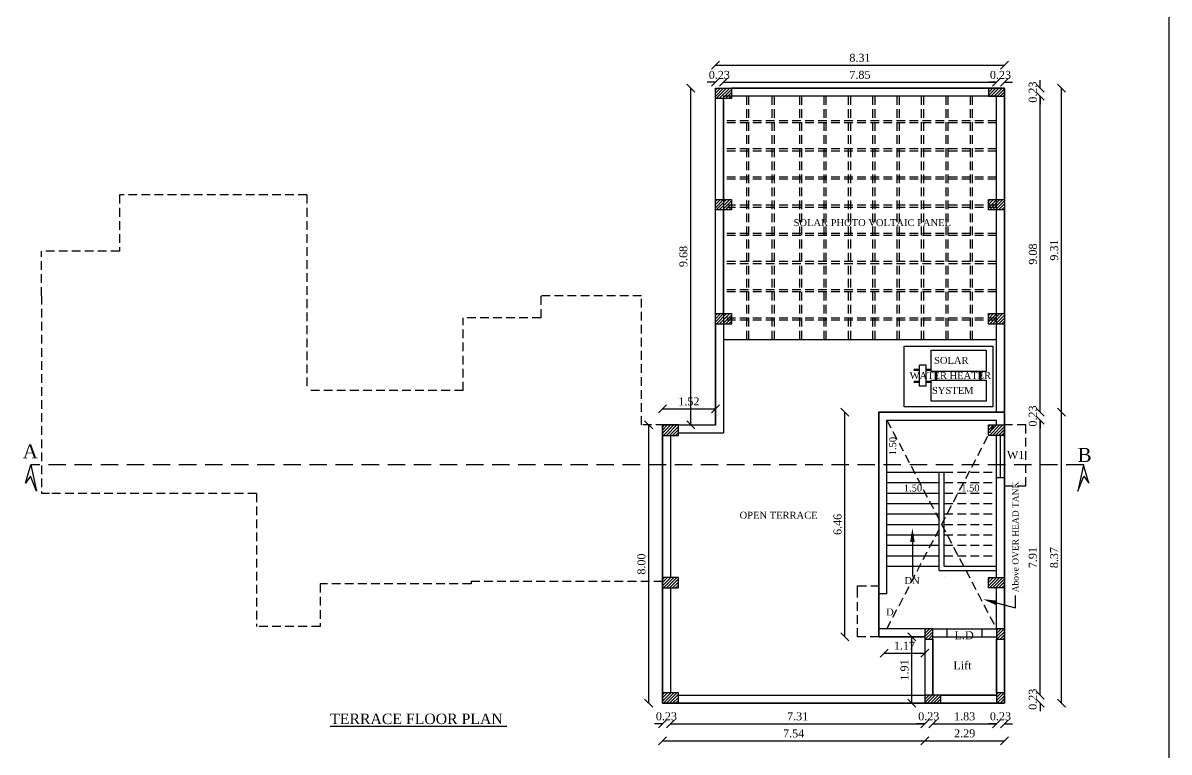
# Model space of a CAD drawing. Header units: metres. Extents: x 2 to 142, y 1 to 82.
# Drawn here: x 109.31 to 142.25, y 24.03 to 44.99 of the extents above; entities that cross this region are included whole.
import ezdxf
from ezdxf import colors
from ezdxf.entities.mleader import LeaderData, LeaderLine
from ezdxf.math import Vec2, Vec3

# ---------------------------------------------------------------- set-up
doc = ezdxf.new("R2010")
doc.units = ezdxf.units.M
doc.header["$MEASUREMENT"] = 0
for name, pattern in [('ACAD_ISO02W100', [15, 12, -3]), ('Dashed (½x)', [0.375, 0.25, -0.125]), ('DASHED2', [0.375, 0.25, -0.125]), ('HIDDEN', [0.375, 0.25, -0.125]), ('HIDDENX2', [0.75, 0.5, -0.25])]:
    doc.linetypes.add(name, pattern=pattern)
for name, color, linetype, lineweight in [('BLK_1_FLR_2_LIFT_1', 30, 'Continuous', 30), ('BLK_1_FLR_3_ROOF_AREA', 54, 'Continuous', 30), ('BLK_1_STAIR_HEADROOM', 1, 'Continuous', 30), ('SOLAR_PANEL', 3, 'Continuous', 30), ('SOLAR_WATER_HEATER', 1, 'Continuous', 30)]:
    doc.layers.add(name, color=color, linetype=linetype, lineweight=lineweight)
doc.styles.get("Standard").update_dxf_attribs({"font": 'BOOKOS.TTF'})
doc.dimstyles.new('PLAN', dxfattribs={"dimtxt": 0.2, "dimasz": 0.08, "dimexe": 0.01, "dimexo": 0.2, "dimgap": 0.04, "dimtad": 1, "dimzin": 1, "dimdsep": 46, "dimtxsty": 'Standard', "dimcen": 2.5, "dimse1": 1, "dimse2": 1, "dimsd1": 1, "dimsd2": 1, "dimclrd": 256, "dimclrt": 256, "dimadec": 0, "dimazin": 0, "dimtfac": 1, "dimtix": 1, "dimtmove": 0, "dimatfit": 3, "dimfxl": 0, "dimlwd": 13, "dimarcsym": 0})
doc.dimstyles.get("Standard").update_dxf_attribs({"dimtxt": 0.23, "dimasz": 0.23, "dimexe": 0.18, "dimexo": 0.0625, "dimgap": 0.09, "dimtad": 1, "dimzin": 0, "dimdsep": 46, "dimtxsty": 'Standard', "dimblk": 'OBLIQUE', "dimcen": 0.09, "dimse1": 1, "dimse2": 1, "dimclrd": 256, "dimclre": 256, "dimclrt": 256, "dimadec": 0, "dimazin": 0, "dimtfac": 1, "dimtix": 1, "dimtofl": 0, "dimtmove": 0, "dimatfit": 3, "dimfxl": 0, "dimtolj": 1, "dimtzin": 0, "dimarcsym": 0})
pattern_1 = [(45, (-16800.35224, 1394.248717), (-0.04419417382, 0.04419417382), [])]
pattern_2 = [(45, (-16800.35224, 1398.633717), (-0.04419417382, 0.04419417382), [])]

# ---------------------------------------------------------------- blocks, each defined once
blk = doc.blocks.new('_Oblique')
at = {"color": 0, "linetype": 'ByBlock', "lineweight": -2}
blk.add_line((-0.5, -0.5), (0.5, 0.5), dxfattribs=at)
blk = doc.blocks.new('*D116')
at = {"lineweight": -2}
blk.add_line((127.686, 33.898), (129.206, 33.898), dxfattribs=at)
at = {"layer": 'Defpoints', "color": 0}
for p in [(129.206, 33.898), (127.686, 33.438), (129.206, 33.438)]:
    blk.add_point(p, dxfattribs=at)
at = {"lineweight": -2, "xscale": 0.23, "yscale": 0.23, "zscale": 0.23, "rotation": 180}
blk.add_blockref('_Oblique', (127.686, 33.898), dxfattribs=at)
at = {"lineweight": -2, "xscale": 0.23, "yscale": 0.23, "zscale": 0.23}
blk.add_blockref('_Oblique', (129.206, 33.898), dxfattribs=at)
at = {"insert": (128.446, 34.111), "char_height": 0.23, "attachment_point": 5}
blk.add_mtext('\\A1;1.52', dxfattribs=at)
blk = doc.blocks.new('*D117')
at = {"lineweight": -2}
for p, q in [((127.686, 24.85), (127.456, 24.85)), ((127.916, 24.85), (128.146, 24.85))]:
    blk.add_line(p, q, dxfattribs=at)
at = {"layer": 'Defpoints', "color": 0}
for p in [(127.686, 25.738), (127.916, 25.738), (127.916, 24.85)]:
    blk.add_point(p, dxfattribs=at)
at = {"lineweight": -2, "xscale": 0.23, "yscale": 0.23, "zscale": 0.23}
blk.add_blockref('_Oblique', (127.686, 24.85), dxfattribs=at)
at = {"lineweight": -2, "xscale": 0.23, "yscale": 0.23, "zscale": 0.23, "rotation": 180}
blk.add_blockref('_Oblique', (127.916, 24.85), dxfattribs=at)
at = {"insert": (127.801, 25.061), "char_height": 0.23, "attachment_point": 5}
blk.add_mtext('\\A1;0.23', dxfattribs=at)
blk = doc.blocks.new('*D118')
at = {"lineweight": -2}
blk.add_line((127.916, 24.85), (135.226, 24.85), dxfattribs=at)
at = {"layer": 'Defpoints', "color": 0}
for p in [(127.916, 25.738), (135.226, 25.668), (135.226, 24.85)]:
    blk.add_point(p, dxfattribs=at)
at = {"lineweight": -2, "xscale": 0.23, "yscale": 0.23, "zscale": 0.23, "rotation": 180}
blk.add_blockref('_Oblique', (127.916, 24.85), dxfattribs=at)
at = {"lineweight": -2, "xscale": 0.23, "yscale": 0.23, "zscale": 0.23}
blk.add_blockref('_Oblique', (135.226, 24.85), dxfattribs=at)
at = {"insert": (131.571, 25.061), "char_height": 0.23, "attachment_point": 5}
blk.add_mtext('\\A1;7.31', dxfattribs=at)
blk = doc.blocks.new('*D119')
at = {"lineweight": -2}
for p, q in [((135.226, 24.85), (134.996, 24.85)), ((135.456, 24.85), (135.686, 24.85))]:
    blk.add_line(p, q, dxfattribs=at)
at = {"layer": 'Defpoints', "color": 0}
for p in [(135.226, 25.668), (135.456, 25.668), (135.456, 24.85)]:
    blk.add_point(p, dxfattribs=at)
at = {"lineweight": -2, "xscale": 0.23, "yscale": 0.23, "zscale": 0.23}
blk.add_blockref('_Oblique', (135.226, 24.85), dxfattribs=at)
at = {"lineweight": -2, "xscale": 0.23, "yscale": 0.23, "zscale": 0.23, "rotation": 180}
blk.add_blockref('_Oblique', (135.456, 24.85), dxfattribs=at)
at = {"insert": (135.341, 25.061), "char_height": 0.23, "attachment_point": 5}
blk.add_mtext('\\A1;0.23', dxfattribs=at)
blk = doc.blocks.new('*D120')
at = {"lineweight": -2}
blk.add_line((135.456, 24.85), (137.286, 24.85), dxfattribs=at)
at = {"layer": 'Defpoints', "color": 0}
for p in [(137.286, 25.738), (135.456, 25.668), (137.286, 24.85)]:
    blk.add_point(p, dxfattribs=at)
at = {"lineweight": -2, "xscale": 0.23, "yscale": 0.23, "zscale": 0.23, "rotation": 180}
blk.add_blockref('_Oblique', (135.456, 24.85), dxfattribs=at)
at = {"lineweight": -2, "xscale": 0.23, "yscale": 0.23, "zscale": 0.23}
blk.add_blockref('_Oblique', (137.286, 24.85), dxfattribs=at)
at = {"insert": (136.371, 25.059), "char_height": 0.23, "attachment_point": 5}
blk.add_mtext('\\A1;1.83', dxfattribs=at)
blk = doc.blocks.new('*D121')
at = {"lineweight": -2}
for p, q in [((137.286, 24.85), (137.056, 24.85)), ((137.516, 24.85), (137.746, 24.85))]:
    blk.add_line(p, q, dxfattribs=at)
at = {"layer": 'Defpoints', "color": 0}
for p in [(137.286, 25.738), (137.516, 25.738), (137.516, 24.85)]:
    blk.add_point(p, dxfattribs=at)
at = {"lineweight": -2, "xscale": 0.23, "yscale": 0.23, "zscale": 0.23}
blk.add_blockref('_Oblique', (137.286, 24.85), dxfattribs=at)
at = {"lineweight": -2, "xscale": 0.23, "yscale": 0.23, "zscale": 0.23, "rotation": 180}
blk.add_blockref('_Oblique', (137.516, 24.85), dxfattribs=at)
at = {"insert": (137.401, 25.061), "char_height": 0.23, "attachment_point": 5}
blk.add_mtext('\\A1;0.23', dxfattribs=at)
blk = doc.blocks.new('*D70')
at = {"lineweight": -2}
blk.add_line((127.686, 24.359), (135.226, 24.359), dxfattribs=at)
at = {"layer": 'Defpoints', "color": 0}
for p in [(127.686, 25.438), (135.226, 25.438), (135.226, 24.359)]:
    blk.add_point(p, dxfattribs=at)
at = {"lineweight": -2, "xscale": 0.23, "yscale": 0.23, "zscale": 0.23, "rotation": 180}
blk.add_blockref('_Oblique', (127.686, 24.359), dxfattribs=at)
at = {"lineweight": -2, "xscale": 0.23, "yscale": 0.23, "zscale": 0.23}
blk.add_blockref('_Oblique', (135.226, 24.359), dxfattribs=at)
at = {"insert": (131.456, 24.57), "char_height": 0.23, "attachment_point": 5}
blk.add_mtext('\\A1;7.54', dxfattribs=at)
blk = doc.blocks.new('*D122')
at = {"lineweight": -2}
blk.add_line((128.498, 33.438), (128.498, 43.118), dxfattribs=at)
at = {"layer": 'Defpoints', "color": 0}
for p in [(128.498, 43.118), (129.206, 43.118), (129.206, 33.438)]:
    blk.add_point(p, dxfattribs=at)
at = {"lineweight": -2, "xscale": 0.23, "yscale": 0.23, "zscale": 0.23}
for p, rotation in [((128.498, 43.118), 90), ((128.498, 33.438), 270)]:
    blk.add_blockref('_Oblique', p, dxfattribs=dict(at, rotation=rotation))
at = {"insert": (128.289, 38.278), "char_height": 0.23, "attachment_point": 5, "rotation": 90}
blk.add_mtext('\\A1;9.68', dxfattribs=at)
blk = doc.blocks.new('*D71')
at = {"lineweight": -2}
for p, q in [((129.206, 43.285), (128.976, 43.285)), ((129.436, 43.285), (129.666, 43.285))]:
    blk.add_line(p, q, dxfattribs=at)
at = {"layer": 'Defpoints', "color": 0}
for p in [(129.436, 43.285), (129.206, 42.818), (129.436, 42.818)]:
    blk.add_point(p, dxfattribs=at)
at = {"lineweight": -2, "xscale": 0.23, "yscale": 0.23, "zscale": 0.23}
blk.add_blockref('_Oblique', (129.206, 43.285), dxfattribs=at)
at = {"lineweight": -2, "xscale": 0.23, "yscale": 0.23, "zscale": 0.23, "rotation": 180}
blk.add_blockref('_Oblique', (129.436, 43.285), dxfattribs=at)
at = {"insert": (129.321, 43.496), "char_height": 0.23, "attachment_point": 5}
blk.add_mtext('\\A1;0.23', dxfattribs=at)
blk = doc.blocks.new('*D72')
at = {"lineweight": -2}
blk.add_line((129.436, 43.285), (137.286, 43.285), dxfattribs=at)
at = {"layer": 'Defpoints', "color": 0}
for p in [(137.286, 43.285), (137.286, 42.888), (129.436, 42.818)]:
    blk.add_point(p, dxfattribs=at)
at = {"lineweight": -2, "xscale": 0.23, "yscale": 0.23, "zscale": 0.23, "rotation": 180}
blk.add_blockref('_Oblique', (129.436, 43.285), dxfattribs=at)
at = {"lineweight": -2, "xscale": 0.23, "yscale": 0.23, "zscale": 0.23}
blk.add_blockref('_Oblique', (137.286, 43.285), dxfattribs=at)
at = {"insert": (133.361, 43.497), "char_height": 0.23, "attachment_point": 5}
blk.add_mtext('\\A1;7.85', dxfattribs=at)
blk = doc.blocks.new('*D73')
at = {"lineweight": -2}
for p, q in [((137.286, 43.285), (137.056, 43.285)), ((137.516, 43.285), (137.746, 43.285))]:
    blk.add_line(p, q, dxfattribs=at)
at = {"layer": 'Defpoints', "color": 0}
for p in [(137.516, 43.285), (137.286, 42.888), (137.516, 42.888)]:
    blk.add_point(p, dxfattribs=at)
at = {"lineweight": -2, "xscale": 0.23, "yscale": 0.23, "zscale": 0.23}
blk.add_blockref('_Oblique', (137.286, 43.285), dxfattribs=at)
at = {"lineweight": -2, "xscale": 0.23, "yscale": 0.23, "zscale": 0.23, "rotation": 180}
blk.add_blockref('_Oblique', (137.516, 43.285), dxfattribs=at)
at = {"insert": (137.401, 43.496), "char_height": 0.23, "attachment_point": 5}
blk.add_mtext('\\A1;0.23', dxfattribs=at)
blk = doc.blocks.new('*D123')
at = {"lineweight": -2}
blk.add_line((129.206, 43.778), (137.516, 43.778), dxfattribs=at)
at = {"layer": 'Defpoints', "color": 0}
for p in [(137.516, 43.778), (129.206, 43.118), (137.516, 43.118)]:
    blk.add_point(p, dxfattribs=at)
at = {"lineweight": -2, "xscale": 0.23, "yscale": 0.23, "zscale": 0.23, "rotation": 180}
blk.add_blockref('_Oblique', (129.206, 43.778), dxfattribs=at)
at = {"lineweight": -2, "xscale": 0.23, "yscale": 0.23, "zscale": 0.23}
blk.add_blockref('_Oblique', (137.516, 43.778), dxfattribs=at)
at = {"insert": (133.361, 43.987), "char_height": 0.23, "attachment_point": 5}
blk.add_mtext('\\A1;8.31', dxfattribs=at)
blk = doc.blocks.new('*D124')
at = {"lineweight": -2}
for p, q in [((138.542, 25.668), (138.542, 25.898)), ((138.542, 25.438), (138.542, 25.208))]:
    blk.add_line(p, q, dxfattribs=at)
at = {"layer": 'Defpoints', "color": 0}
for p in [(137.286, 25.668), (137.286, 25.438), (138.542, 25.668)]:
    blk.add_point(p, dxfattribs=at)
at = {"lineweight": -2, "xscale": 0.23, "yscale": 0.23, "zscale": 0.23}
for p, rotation in [((138.542, 25.668), 270), ((138.542, 25.438), 90)]:
    blk.add_blockref('_Oblique', p, dxfattribs=dict(at, rotation=rotation))
at = {"insert": (138.331, 25.553), "char_height": 0.23, "attachment_point": 5, "rotation": 90}
blk.add_mtext('\\A1;0.23', dxfattribs=at)
blk = doc.blocks.new('*D125')
at = {"lineweight": -2}
blk.add_line((138.542, 25.668), (138.542, 33.578), dxfattribs=at)
at = {"layer": 'Defpoints', "color": 0}
for p in [(137.286, 33.578), (138.542, 33.578), (137.286, 25.668)]:
    blk.add_point(p, dxfattribs=at)
at = {"lineweight": -2, "xscale": 0.23, "yscale": 0.23, "zscale": 0.23}
for p, rotation in [((138.542, 33.578), 90), ((138.542, 25.668), 270)]:
    blk.add_blockref('_Oblique', p, dxfattribs=dict(at, rotation=rotation))
at = {"insert": (138.331, 29.623), "char_height": 0.23, "attachment_point": 5, "rotation": 90}
blk.add_mtext('\\A1;7.91', dxfattribs=at)
blk = doc.blocks.new('*D74')
at = {"lineweight": -2}
for p, q in [((138.542, 43.118), (138.542, 43.348)), ((138.542, 42.888), (138.542, 42.658))]:
    blk.add_line(p, q, dxfattribs=at)
at = {"layer": 'Defpoints', "color": 0}
for p in [(137.516, 43.118), (137.516, 42.888), (138.542, 43.118)]:
    blk.add_point(p, dxfattribs=at)
at = {"lineweight": -2, "xscale": 0.23, "yscale": 0.23, "zscale": 0.23}
for p, rotation in [((138.542, 43.118), 270), ((138.542, 42.888), 90)]:
    blk.add_blockref('_Oblique', p, dxfattribs=dict(at, rotation=rotation))
at = {"insert": (138.331, 43.003), "char_height": 0.23, "attachment_point": 5, "rotation": 90}
blk.add_mtext('\\A1;0.23', dxfattribs=at)
blk = doc.blocks.new('*D75')
at = {"lineweight": -2}
blk.add_line((139.154, 33.808), (139.154, 43.118), dxfattribs=at)
at = {"layer": 'Defpoints', "color": 0}
for p in [(137.516, 43.118), (139.154, 43.118), (137.516, 33.808)]:
    blk.add_point(p, dxfattribs=at)
at = {"lineweight": -2, "xscale": 0.23, "yscale": 0.23, "zscale": 0.23}
for p, rotation in [((139.154, 43.118), 90), ((139.154, 33.808), 270)]:
    blk.add_blockref('_Oblique', p, dxfattribs=dict(at, rotation=rotation))
at = {"insert": (138.945, 38.463), "char_height": 0.23, "attachment_point": 5, "rotation": 90}
blk.add_mtext('\\A1;9.31', dxfattribs=at)
blk = doc.blocks.new('*D126')
at = {"lineweight": -2}
blk.add_line((127.29, 25.438), (127.29, 33.438), dxfattribs=at)
at = {"layer": 'Defpoints', "color": 0}
for p in [(127.29, 33.438), (127.686, 33.438), (127.686, 25.438)]:
    blk.add_point(p, dxfattribs=at)
at = {"lineweight": -2, "xscale": 0.23, "yscale": 0.23, "zscale": 0.23}
for p, rotation in [((127.29, 33.438), 90), ((127.29, 25.438), 270)]:
    blk.add_blockref('_Oblique', p, dxfattribs=dict(at, rotation=rotation))
at = {"insert": (127.081, 29.438), "char_height": 0.23, "attachment_point": 5, "rotation": 90}
blk.add_mtext('\\A1;8.00', dxfattribs=at)
blk = doc.blocks.new('*D127')
at = {"lineweight": -2}
blk.add_line((134.853, 25.438), (134.853, 27.348), dxfattribs=at)
at = {"layer": 'Defpoints', "color": 0}
for p in [(134.853, 27.348), (135.226, 27.348), (135.226, 25.438)]:
    blk.add_point(p, dxfattribs=at)
at = {"lineweight": -2, "xscale": 0.23, "yscale": 0.23, "zscale": 0.23}
for p, rotation in [((134.853, 27.348), 90), ((134.853, 25.438), 270)]:
    blk.add_blockref('_Oblique', p, dxfattribs=dict(at, rotation=rotation))
at = {"insert": (134.644, 26.393), "char_height": 0.23, "attachment_point": 5, "rotation": 90}
blk.add_mtext('\\A1;1.91', dxfattribs=at)
blk = doc.blocks.new('*D128')
at = {"lineweight": -2}
blk.add_line((134.056, 26.879), (135.226, 26.879), dxfattribs=at)
at = {"layer": 'Defpoints', "color": 0}
for p in [(134.056, 27.348), (135.226, 27.348), (135.226, 26.879)]:
    blk.add_point(p, dxfattribs=at)
at = {"lineweight": -2, "xscale": 0.23, "yscale": 0.23, "zscale": 0.23, "rotation": 180}
blk.add_blockref('_Oblique', (134.056, 26.879), dxfattribs=at)
at = {"lineweight": -2, "xscale": 0.23, "yscale": 0.23, "zscale": 0.23}
blk.add_blockref('_Oblique', (135.226, 26.879), dxfattribs=at)
at = {"insert": (134.641, 27.09), "char_height": 0.23, "attachment_point": 5}
blk.add_mtext('\\A1;1.17', dxfattribs=at)
blk = doc.blocks.new('*D129')
at = {"lineweight": -2}
blk.add_line((132.93, 27.348), (132.93, 33.808), dxfattribs=at)
at = {"layer": 'Defpoints', "color": 0}
for p in [(132.93, 33.808), (133.906, 33.808), (133.906, 27.348)]:
    blk.add_point(p, dxfattribs=at)
at = {"lineweight": -2, "xscale": 0.23, "yscale": 0.23, "zscale": 0.23}
for p, rotation in [((132.93, 33.808), 90), ((132.93, 27.348), 270)]:
    blk.add_blockref('_Oblique', p, dxfattribs=dict(at, rotation=rotation))
at = {"insert": (132.72, 30.578), "char_height": 0.23, "attachment_point": 5, "rotation": 90}
blk.add_mtext('\\A1;6.46', dxfattribs=at)
blk = doc.blocks.new('*D130')
at = {"lineweight": -2}
for p, q in [((138.542, 33.808), (138.542, 34.038)), ((138.542, 33.578), (138.542, 33.348))]:
    blk.add_line(p, q, dxfattribs=at)
at = {"layer": 'Defpoints', "color": 0}
for p in [(137.286, 33.808), (138.542, 33.808), (137.286, 33.578)]:
    blk.add_point(p, dxfattribs=at)
at = {"lineweight": -2, "xscale": 0.23, "yscale": 0.23, "zscale": 0.23}
for p, rotation in [((138.542, 33.808), 270), ((138.542, 33.578), 90)]:
    blk.add_blockref('_Oblique', p, dxfattribs=dict(at, rotation=rotation))
at = {"insert": (138.331, 33.693), "char_height": 0.23, "attachment_point": 5, "rotation": 90}
blk.add_mtext('\\A1;0.23', dxfattribs=at)
blk = doc.blocks.new('*D131')
at = {"lineweight": -2}
blk.add_line((138.542, 33.808), (138.542, 42.888), dxfattribs=at)
at = {"layer": 'Defpoints', "color": 0}
for p in [(137.516, 42.888), (138.542, 42.888), (137.286, 33.808)]:
    blk.add_point(p, dxfattribs=at)
at = {"lineweight": -2, "xscale": 0.23, "yscale": 0.23, "zscale": 0.23}
for p, rotation in [((138.542, 42.888), 90), ((138.542, 33.808), 270)]:
    blk.add_blockref('_Oblique', p, dxfattribs=dict(at, rotation=rotation))
at = {"insert": (138.333, 38.348), "char_height": 0.23, "attachment_point": 5, "rotation": 90}
blk.add_mtext('\\A1;9.08', dxfattribs=at)
blk = doc.blocks.new('*D76')
at = {"lineweight": -2}
blk.add_line((139.154, 25.438), (139.154, 33.808), dxfattribs=at)
at = {"layer": 'Defpoints', "color": 0}
for p in [(137.516, 33.808), (139.154, 33.808), (137.516, 25.438)]:
    blk.add_point(p, dxfattribs=at)
at = {"lineweight": -2, "xscale": 0.23, "yscale": 0.23, "zscale": 0.23}
for p, rotation in [((139.154, 33.808), 90), ((139.154, 25.438), 270)]:
    blk.add_blockref('_Oblique', p, dxfattribs=dict(at, rotation=rotation))
at = {"insert": (138.943, 29.623), "char_height": 0.23, "attachment_point": 5, "rotation": 90}
blk.add_mtext('\\A1;8.37', dxfattribs=at)
blk = doc.blocks.new('*D77')
at = {"lineweight": -2}
blk.add_line((135.226, 24.359), (137.516, 24.359), dxfattribs=at)
at = {"layer": 'Defpoints', "color": 0}
for p in [(135.226, 25.438), (137.516, 25.438), (137.516, 24.359)]:
    blk.add_point(p, dxfattribs=at)
at = {"lineweight": -2, "xscale": 0.23, "yscale": 0.23, "zscale": 0.23, "rotation": 180}
blk.add_blockref('_Oblique', (135.226, 24.359), dxfattribs=at)
at = {"lineweight": -2, "xscale": 0.23, "yscale": 0.23, "zscale": 0.23}
blk.add_blockref('_Oblique', (137.516, 24.359), dxfattribs=at)
at = {"insert": (136.371, 24.57), "char_height": 0.23, "attachment_point": 5}
blk.add_mtext('\\A1;2.29', dxfattribs=at)
blk = doc.blocks.new('*D258')
at = {"layer": 'Defpoints', "color": 0}
for p in [(135.786, 31.478), (137.286, 31.478), (137.286, 31.478)]:
    blk.add_point(p, dxfattribs=at)
at = {"insert": (136.536, 31.623), "char_height": 0.2, "attachment_point": 5}
blk.add_mtext('1.50', dxfattribs=at)
blk = doc.blocks.new('*D259')
at = {"layer": 'Defpoints', "color": 0}
for p in [(134.136, 33.578), (134.451, 33.578), (134.136, 32.078)]:
    blk.add_point(p, dxfattribs=at)
at = {"insert": (134.305, 32.828), "char_height": 0.2, "attachment_point": 5, "rotation": 90}
blk.add_mtext('1.50', dxfattribs=at)

msp = doc.modelspace()

# ---------------------------------------------------------------- hatches: boundary and pattern name
h = msp.add_hatch()
h.set_pattern_fill('ANSI31', color=3, scale=0.5)
h.set_pattern_definition([(45, (-16808.20224, 1408.313717), (-0.04419417382, 0.04419417382), [])])
h.paths.add_polyline_path([(129.206, 42.818), (129.666, 42.818), (129.666, 43.118), (129.206, 43.118)])
h = msp.add_hatch()
h.set_pattern_fill('ANSI31', color=3, scale=0.5)
h.set_pattern_definition([(45, (-16786.30042, 1387.652374), (-0.04419417382, 0.04419417382), [])])
h.paths.add_polyline_path([(137.516, 43.118), (137.056, 43.118), (137.056, 43.003), (137.401, 43.003), (137.401, 42.888), (137.516, 42.888)])
h.paths.add_polyline_path([(137.401, 43.003), (137.056, 43.003), (137.056, 42.888), (137.401, 42.888)], flags=17)
h = msp.add_hatch()
h.set_pattern_fill('ANSI31', color=3, scale=0.5)
h.set_pattern_definition([(45, (-16808.20224, 1405.113717), (-0.04419417382, 0.04419417382), [])])
h.paths.add_polyline_path([(129.206, 39.618), (129.666, 39.618), (129.666, 39.918), (129.206, 39.918)])
h = msp.add_hatch()
h.set_pattern_fill('ANSI31', color=3, scale=0.5)
h.set_pattern_definition([(45, (-16800.35224, 1405.113717), (-0.04419417382, 0.04419417382), [])])
h.paths.add_polyline_path([(137.056, 39.618), (137.516, 39.618), (137.516, 39.918), (137.056, 39.918)])
h = msp.add_hatch()
h.set_pattern_fill('ANSI31', color=3, scale=0.5)
h.set_pattern_definition([(45, (-16808.20224, 1401.833717), (-0.04419417382, 0.04419417382), [])])
h.paths.add_polyline_path([(129.206, 36.338), (129.666, 36.338), (129.666, 36.638), (129.206, 36.638)])
h = msp.add_hatch()
h.set_pattern_fill('ANSI31', color=3, scale=0.5)
h.set_pattern_definition([(45, (-16800.35224, 1401.833717), (-0.04419417382, 0.04419417382), [])])
h.paths.add_polyline_path([(137.056, 36.338), (137.516, 36.338), (137.516, 36.638), (137.056, 36.638)])
h = msp.add_hatch()
h.set_pattern_fill('ANSI31', color=3, scale=0.5)
h.set_pattern_definition(pattern_2)
h.paths.add_polyline_path([(128.146, 33.438), (127.686, 33.438), (127.686, 33.138), (128.146, 33.138)])
h = msp.add_hatch()
h.set_pattern_fill('ANSI31', color=3, scale=0.5)
h.set_pattern_definition(pattern_2)
h.paths.add_polyline_path([(137.056, 33.138), (137.516, 33.138), (137.516, 33.438), (137.056, 33.438)])
h = msp.add_hatch()
h.set_pattern_fill('ANSI31', color=3, scale=0.5)
h.set_pattern_definition(pattern_1)
h.paths.add_polyline_path([(128.146, 29.053), (127.686, 29.053), (127.686, 28.753), (128.146, 28.753)])
h = msp.add_hatch()
h.set_pattern_fill('ANSI31', color=3, scale=0.5)
h.set_pattern_definition(pattern_1)
h.paths.add_polyline_path([(137.056, 28.753), (137.516, 28.753), (137.516, 29.053), (137.056, 29.053)])
h = msp.add_hatch()
h.set_pattern_fill('ANSI31', color=3, scale=0.5)
h.set_pattern_definition([(45, (-16790.9999, 1390.00212), (-0.04419417382, 0.04419417382), [])])
h.paths.add_polyline_path([(135.226, 27.278), (135.456, 27.278), (135.456, 27.578), (135.226, 27.578)])
h = msp.add_hatch()
h.set_pattern_fill('ANSI31', color=3, scale=0.5)
h.set_pattern_definition([(45, (-16788.9399, 1390.00212), (-0.04419417382, 0.04419417382), [])])
h.paths.add_polyline_path([(137.286, 27.278), (137.516, 27.278), (137.516, 27.578), (137.286, 27.578)])
h = msp.add_hatch()
h.set_pattern_fill('ANSI31', color=3, scale=0.5)
h.set_pattern_definition([(45, (-16800.35224, 1390.933717), (-0.04419417382, 0.04419417382), [])])
h.paths.add_polyline_path([(128.146, 25.738), (127.686, 25.738), (127.686, 25.438), (128.146, 25.438)])
h = msp.add_hatch()
h.set_pattern_fill('ANSI31', color=3, scale=0.5)
h.set_pattern_definition([(45, (-16788.9399, 1388.16212), (-0.04419417382, 0.04419417382), [])])
h.paths.add_polyline_path([(137.286, 25.438), (137.516, 25.438), (137.516, 25.738), (137.286, 25.738)])
h = msp.add_hatch()
h.set_pattern_fill('ANSI31', color=3, scale=0.5)
h.set_pattern_definition([(45, (-16788.13042, 1370.202374), (-0.04419417382, 0.04419417382), [])])
h.paths.add_polyline_path([(135.686, 25.668), (135.226, 25.668), (135.226, 25.553), (135.571, 25.553), (135.571, 25.438), (135.686, 25.438)])
h.paths.add_polyline_path([(135.571, 25.553), (135.226, 25.553), (135.226, 25.438), (135.571, 25.438)], flags=17)

# ---------------------------------------------------------------- linework, layer by layer
at = {"color": 2}
msp.add_line((142.246, 2.112), (142.246, 82.112), dxfattribs=at)
at = {"color": 1}
for p, q in [((137.056, 43.118), (129.666, 43.118)), ((137.056, 42.888), (129.666, 42.888)), ((137.286, 39.918), (137.286, 42.888)), ((137.516, 39.918), (137.516, 42.888)), ((129.206, 39.918), (129.206, 42.818)), ((129.436, 39.918), (129.436, 42.818)), ((129.206, 36.638), (129.206, 39.618)), ((129.436, 36.638), (129.436, 39.618)), ((137.286, 36.638), (137.286, 39.618)), ((137.516, 36.638), (137.516, 39.618)), ((129.206, 36.338), (129.206, 33.438)), ((129.436, 36.338), (129.436, 33.208)), ((137.286, 33.808), (137.286, 36.338)), ((137.516, 33.438), (137.516, 36.338)), ((133.906, 33.808), (137.516, 33.808)), ((133.906, 27.348), (133.906, 33.808)), ((128.146, 33.438), (129.206, 33.438)), ((134.136, 28.578), (134.136, 33.578)), ((134.136, 33.578), (137.286, 33.578)), ((137.286, 33.438), (137.286, 33.578)), ((127.686, 33.138), (127.686, 29.053)), ((127.916, 33.138), (127.916, 29.053)), ((128.146, 33.208), (129.436, 33.208)), ((137.286, 29.053), (137.286, 31.918)), ((137.516, 29.053), (137.516, 31.918)), ((127.686, 28.753), (127.686, 25.738)), ((127.916, 28.753), (127.916, 25.738)), ((137.286, 27.578), (137.286, 28.753)), ((137.516, 27.578), (137.516, 28.753)), ((134.136, 28.578), (133.906, 28.578)), ((135.226, 27.578), (133.906, 27.578)), ((135.226, 27.348), (133.906, 27.348)), ((135.456, 27.578), (137.286, 27.578)), ((135.456, 27.348), (135.871, 27.348)), ((135.871, 27.348), (135.871, 27.578)), ((136.871, 27.348), (136.871, 27.578)), ((136.871, 27.348), (137.286, 27.348)), ((135.226, 27.278), (135.226, 25.668)), ((135.456, 27.278), (135.456, 25.668)), ((137.286, 25.738), (137.286, 27.278)), ((137.516, 25.738), (137.516, 27.278)), ((128.146, 25.668), (135.226, 25.668)), ((128.146, 25.438), (135.226, 25.438)), ((135.686, 25.668), (137.286, 25.668)), ((135.686, 25.438), (137.516, 25.438))]:
    msp.add_line(p, q, dxfattribs=at)
at = {"color": 3, "linetype": 'HIDDEN'}
for p, q in [((137.286, 42.18), (129.436, 42.18)), ((137.286, 42.12), (129.436, 42.12)), ((137.286, 41.37), (129.436, 41.37)), ((137.286, 41.31), (129.436, 41.31)), ((137.286, 40.56), (129.436, 40.56)), ((137.286, 40.5), (129.436, 40.5)), ((137.286, 39.75), (129.436, 39.75)), ((137.286, 39.69), (129.436, 39.69)), ((137.286, 38.94), (129.436, 38.94)), ((137.286, 38.88), (129.436, 38.88)), ((137.286, 38.13), (129.436, 38.13)), ((137.286, 38.07), (129.436, 38.07)), ((137.286, 37.32), (129.436, 37.32)), ((137.286, 37.26), (129.436, 37.26)), ((137.286, 36.51), (129.436, 36.51)), ((137.286, 36.45), (129.436, 36.45))]:
    msp.add_line(p, q, dxfattribs=at)
at = {"color": 5, "linetype": 'Dashed (½x)'}
for p, q in [((112.086, 40.048), (112.086, 38.428)), ((117.466, 40.048), (112.086, 40.048)), ((117.466, 40.048), (117.466, 34.428)), ((112.086, 38.428), (109.836, 38.428)), ((109.836, 37.148), (109.836, 38.428)), ((109.836, 37.148), (109.836, 31.468)), ((127.086, 37.148), (124.196, 37.148)), ((124.196, 36.518), (124.196, 37.148)), ((127.086, 33.438), (127.086, 37.148)), ((124.196, 36.518), (121.956, 36.518)), ((121.956, 34.428), (121.956, 36.518)), ((121.956, 34.428), (117.466, 34.428)), ((127.746, 33.438), (127.086, 33.438)), ((110.066, 31.468), (109.836, 31.468)), ((116.016, 31.468), (110.066, 31.468)), ((116.016, 31.468), (116.016, 27.648)), ((122.186, 28.868), (117.846, 28.868)), ((117.846, 28.868), (117.846, 27.648)), ((122.186, 28.938), (122.186, 28.868)), ((127.686, 28.938), (122.186, 28.938)), ((117.846, 27.648), (116.016, 27.648))]:
    msp.add_line(p, q, dxfattribs=at)
at = {"ltscale": 0.006}
for p, q in [((135.408, 34.977), (135.408, 35.587)), ((135.408, 35.587), (136.985, 35.587)), ((136.985, 35.587), (136.985, 34.977)), ((135.266, 35.157), (135.069, 35.157)), ((135.069, 34.547), (135.069, 35.157)), ((135.266, 34.547), (135.266, 35.157)), ((136.985, 34.977), (135.408, 34.977)), ((135.408, 34.118), (135.408, 34.728)), ((135.408, 34.728), (136.985, 34.728)), ((136.985, 34.728), (136.985, 34.118)), ((135.266, 34.547), (135.069, 34.547)), ((136.985, 34.118), (135.408, 34.118))]:
    msp.add_line(p, q, dxfattribs=at)
at = {"color": 1, "ltscale": 0.006}
for p, q in [((134.927, 35.037), (135.069, 35.037)), ((134.927, 35.024), (135.069, 35.024)), ((134.927, 35.011), (135.069, 35.011)), ((135.266, 35.037), (135.408, 35.037)), ((135.266, 35.024), (135.408, 35.024)), ((135.266, 35.011), (135.408, 35.011)), ((135.545, 34.728), (135.545, 34.977)), ((135.558, 34.728), (135.558, 34.977)), ((135.571, 34.728), (135.571, 34.977)), ((136.821, 34.728), (136.821, 34.977)), ((136.834, 34.728), (136.834, 34.977)), ((136.847, 34.728), (136.847, 34.977)), ((134.927, 34.693), (135.069, 34.693)), ((134.927, 34.68), (135.069, 34.68)), ((134.927, 34.668), (135.069, 34.668)), ((135.266, 34.693), (135.408, 34.693)), ((135.266, 34.68), (135.408, 34.68)), ((135.266, 34.668), (135.408, 34.668))]:
    msp.add_line(p, q, dxfattribs=at)
at = {"color": 5, "linetype": 'DASHED2'}
for p, q in [((134.136, 27.578), (137.286, 33.578)), ((134.136, 33.578), (137.286, 27.578)), ((135.786, 32.078), (137.286, 32.078)), ((135.786, 31.778), (137.286, 31.778)), ((135.786, 31.478), (137.286, 31.478)), ((135.786, 31.178), (137.286, 31.178)), ((135.786, 30.878), (137.286, 30.878)), ((135.786, 30.578), (137.286, 30.578)), ((135.786, 30.278), (137.286, 30.278)), ((135.786, 29.978), (137.286, 29.978)), ((135.786, 29.678), (137.286, 29.678))]:
    msp.add_line(p, q, dxfattribs=at)
at = {"color": 5}
for p, q in [((137.286, 31.918), (137.286, 33.138)), ((137.401, 31.918), (137.401, 33.138)), ((137.516, 31.918), (137.516, 33.138)), ((134.136, 32.078), (135.636, 32.078)), ((135.636, 29.258), (135.636, 32.078)), ((135.636, 32.078), (135.786, 32.078)), ((135.786, 29.378), (135.786, 32.078)), ((135.786, 32.078), (135.786, 32.078)), ((134.136, 31.778), (135.636, 31.778)), ((134.136, 31.478), (135.636, 31.478)), ((134.136, 31.178), (135.636, 31.178)), ((134.136, 30.878), (135.636, 30.878)), ((134.136, 30.578), (135.636, 30.578)), ((134.136, 30.278), (135.636, 30.278)), ((134.136, 29.978), (135.636, 29.978)), ((134.136, 29.678), (135.636, 29.678)), ((134.136, 29.378), (135.636, 29.378)), ((135.786, 29.378), (137.286, 29.378)), ((135.636, 29.258), (137.286, 29.258)), ((135.786, 29.078), (135.786, 29.078))]:
    msp.add_line(p, q, dxfattribs=at)
at = {"color": 5, "linetype": 'HIDDENX2'}
msp.add_line((139.791, 32.288), (109.53, 32.288), dxfattribs=at)
at = {"color": 1}
for points in [[(129.666, 43.118), (129.666, 42.818), (129.206, 42.818), (129.206, 43.118)], [(129.436, 42.888), (129.436, 35.888), (137.286, 35.888), (137.286, 42.888)], [(137.056, 43.118), (137.056, 42.888), (137.516, 42.888), (137.516, 43.118)], [(129.666, 39.918), (129.666, 39.618), (129.206, 39.618), (129.206, 39.918)], [(137.516, 39.918), (137.516, 39.618), (137.056, 39.618), (137.056, 39.918)], [(129.666, 36.638), (129.666, 36.338), (129.206, 36.338), (129.206, 36.638)], [(137.516, 36.638), (137.516, 36.338), (137.056, 36.338), (137.056, 36.638)], [(127.686, 33.438), (127.686, 33.138), (128.146, 33.138), (128.146, 33.438)], [(137.516, 33.438), (137.516, 33.138), (137.056, 33.138), (137.056, 33.438)], [(127.686, 29.053), (127.686, 28.753), (128.146, 28.753), (128.146, 29.053)], [(137.516, 29.053), (137.516, 28.753), (137.056, 28.753), (137.056, 29.053)], [(135.226, 27.278), (135.456, 27.278), (135.456, 27.578), (135.226, 27.578)], [(137.286, 27.278), (137.516, 27.278), (137.516, 27.578), (137.286, 27.578)], [(127.686, 25.738), (127.686, 25.438), (128.146, 25.438), (128.146, 25.738)], [(137.286, 25.438), (137.516, 25.438), (137.516, 25.738), (137.286, 25.738)], [(135.226, 25.668), (135.226, 25.438), (135.686, 25.438), (135.686, 25.668)]]:
    msp.add_lwpolyline(points, close=True, dxfattribs=at)
at = {"color": 3, "linetype": 'HIDDEN'}
for points in [[(130.099, 42.888), (130.099, 35.888)], [(130.159, 42.888), (130.159, 35.888)], [(130.832, 42.888), (130.832, 35.888)], [(130.892, 42.888), (130.892, 35.888)], [(131.626, 42.888), (131.626, 35.888)], [(131.686, 42.888), (131.686, 35.888)], [(132.326, 42.888), (132.326, 35.888)], [(132.386, 42.888), (132.386, 35.888)], [(133.026, 42.888), (133.026, 35.888)], [(133.086, 42.888), (133.086, 35.888)], [(133.726, 42.888), (133.726, 35.888)], [(133.786, 42.888), (133.786, 35.888)], [(134.426, 42.888), (134.426, 35.888)], [(134.486, 42.888), (134.486, 35.888)], [(135.126, 42.888), (135.126, 35.888)], [(135.186, 42.888), (135.186, 35.888)], [(135.826, 42.888), (135.826, 35.888)], [(135.886, 42.888), (135.886, 35.888)], [(136.526, 42.888), (136.526, 35.888)], [(136.586, 42.888), (136.586, 35.888)]]:
    msp.add_lwpolyline(points, dxfattribs=at)
at = {"color": 5, "linetype": 'Dashed (½x)'}
msp.add_lwpolyline([(137.516, 31.688), (138.126, 31.688), (138.126, 33.438), (137.516, 33.438)], dxfattribs=at)
at = {"color": 5}
for points in [[(109.53, 32.288), (109.701, 31.532), (109.52, 31.968), (109.378, 31.764), (109.53, 32.288)], [(139.791, 32.288), (139.62, 31.532), (139.801, 31.968), (139.943, 31.764), (139.791, 32.288)]]:
    msp.add_lwpolyline(points, close=True, dxfattribs=at)
at = {"color": 1}
msp.add_lwpolyline([(137.516, 31.918), (137.286, 31.918)], dxfattribs=at)
at = {"color": 5, "linetype": 'DASHED2'}
msp.add_lwpolyline([(133.906, 27.348), (133.296, 27.348), (133.296, 28.578), (133.296, 28.808), (133.906, 28.808)], dxfattribs=at)
at = {"color": 1, "ltscale": 0.006}
for centre in [(134.927, 35.024), (134.927, 34.68)]:
    msp.add_arc(centre, 0.0127, 90, 270, dxfattribs=at)
at = {"layer": 'BLK_1_FLR_2_LIFT_1', "color": 30}
msp.add_lwpolyline([(137.286, 25.668), (135.456, 25.668), (135.456, 27.348), (137.286, 27.348)], close=True, dxfattribs=at)
at = {"layer": 'BLK_1_FLR_3_ROOF_AREA', "color": 54}
msp.add_lwpolyline([(127.686, 25.438), (127.686, 33.438), (129.206, 33.438), (129.206, 43.118), (137.516, 43.118), (137.516, 25.438)], close=True, dxfattribs=at)
at = {"layer": 'BLK_1_STAIR_HEADROOM', "color": 1}
msp.add_lwpolyline([(133.906, 33.808), (133.906, 27.348), (135.226, 27.348), (135.226, 25.438), (137.516, 25.438), (137.516, 33.808)], close=True, dxfattribs=at)
at = {"layer": 'SOLAR_PANEL', "color": 3}
msp.add_lwpolyline([(129.436, 35.888), (137.286, 35.888), (137.286, 42.888), (129.436, 42.888)], close=True, dxfattribs=at)
at = {"layer": 'SOLAR_WATER_HEATER', "color": 1}
msp.add_lwpolyline([(137.183, 33.962), (134.635, 33.962), (134.635, 35.704), (137.183, 35.704)], close=True, dxfattribs=at)

# ---------------------------------------------------------------- texts
for s, height, p in [('SOLAR PHOTO VOLTAIC PANEL', 0.2, (131.455, 39.152)), ('SOLAR ', 0.2, (135.492, 35.193)), ('WATER HEATER', 0.2, (134.79, 34.758)), ('SYSTEM', 0.2, (135.433, 34.329)), ('W1', 0.23, (137.587, 32.46)), ('DN', 0.2, (134.642, 28.865)), ('D', 0.2, (134.115, 27.961)), ('L.D', 0.23, (136.082, 27.278)), ('Lift', 0.23, (136.048, 26.412)), ('%%UTERRACE FLOOR PLAN ', 0.3, (118.137, 24.84))]:
    msp.add_text(s, height=height).set_placement(p)
at = {"linetype": 'Continuous'}
for s, p in [('A', (109.3, 32.478)), ('B', (139.618, 32.376))]:
    msp.add_text(s, height=0.4, rotation=360, dxfattribs=at).set_placement(p)
at = {"linetype": 'ACAD_ISO02W100', "lineweight": 15}
msp.add_text('OPEN TERRACE', height=0.2, dxfattribs=at).set_placement((129.903, 30.743))
at = {"insert": (134.886, 31.623), "char_height": 0.2, "attachment_point": 5}
msp.add_mtext('1.50', dxfattribs=at)

# ---------------------------------------------------------------- dimensions: what is measured, and where the dimension line sits
for base, p1, p2, dimstyle, picture, middle in [((137.516, 43.778), (129.206, 43.118), (137.516, 43.118), 'Standard', '*D123', (133.361, 43.987)), ((129.436, 43.285), (129.206, 42.818), (129.436, 42.818), 'Standard', '*D71', (129.321, 43.496)), ((137.286, 31.478), (135.786, 31.478), (137.286, 31.478), 'PLAN', '*D258', (136.536, 31.623)), ((135.226, 26.879), (134.056, 27.348), (135.226, 27.348), 'Standard', '*D128', (134.641, 27.09)), ((135.226, 24.359), (127.686, 25.438), (135.226, 25.438), 'Standard', '*D70', (131.456, 24.57)), ((137.516, 24.359), (135.226, 25.438), (137.516, 25.438), 'Standard', '*D77', (136.371, 24.57))]:
    dim = msp.add_linear_dim(base=base, p1=p1, p2=p2, dimstyle=dimstyle)
    dim.commit()
    dim.dimension.update_dxf_attribs({"geometry": picture, "text_midpoint": middle})
for base, p1, p2, picture, middle in [((137.286, 43.285), (129.436, 42.818), (137.286, 42.888), '*D72', (133.361, 43.497)), ((137.516, 43.285), (137.286, 42.888), (137.516, 42.888), '*D73', (137.401, 43.496)), ((129.206, 33.898), (127.686, 33.438), (129.206, 33.438), '*D116', (128.446, 34.111)), ((127.916, 24.85), (127.686, 25.738), (127.916, 25.738), '*D117', (127.801, 25.061)), ((135.226, 24.85), (127.916, 25.738), (135.226, 25.668), '*D118', (131.571, 25.061)), ((137.286, 24.85), (135.456, 25.668), (137.286, 25.738), '*D120', (136.371, 25.059)), ((137.516, 24.85), (137.286, 25.738), (137.516, 25.738), '*D121', (137.401, 25.061)), ((135.456, 24.85), (135.226, 25.668), (135.456, 25.668), '*D119', (135.341, 25.061))]:
    dim = msp.add_linear_dim(base=base, p1=p1, p2=p2, dimstyle='Standard', override={"dimtmove": 1})
    dim.commit()
    dim.dimension.update_dxf_attribs({"geometry": picture, "text_midpoint": middle})
for base, p1, p2, picture, middle in [((128.498, 43.118), (129.206, 33.438), (129.206, 43.118), '*D122', (128.289, 38.278)), ((138.542, 43.118), (137.516, 42.888), (137.516, 43.118), '*D74', (138.331, 43.003)), ((138.542, 42.888), (137.286, 33.808), (137.516, 42.888), '*D131', (138.333, 38.348)), ((138.542, 33.578), (137.286, 25.668), (137.286, 33.578), '*D125', (138.331, 29.623))]:
    dim = msp.add_linear_dim(base=base, p1=p1, p2=p2, angle=90, dimstyle='Standard', override={"dimtmove": 1})
    dim.commit()
    dim.dimension.update_dxf_attribs({"geometry": picture, "text_midpoint": middle})
for base, p1, p2, dimstyle, picture, middle in [((139.154, 43.118), (137.516, 33.808), (137.516, 43.118), 'Standard', '*D75', (138.945, 38.463)), ((138.542, 33.808), (137.286, 33.578), (137.286, 33.808), 'Standard', '*D130', (138.331, 33.693)), ((139.154, 33.808), (137.516, 25.438), (137.516, 33.808), 'Standard', '*D76', (138.943, 29.623)), ((127.29, 33.438), (127.686, 25.438), (127.686, 33.438), 'Standard', '*D126', (127.081, 29.438)), ((134.451, 33.578), (134.136, 32.078), (134.136, 33.578), 'PLAN', '*D259', (134.305, 32.828)), ((134.853, 27.348), (135.226, 25.438), (135.226, 27.348), 'Standard', '*D127', (134.644, 26.393)), ((138.542, 25.668), (137.286, 25.438), (137.286, 25.668), 'Standard', '*D124', (138.331, 25.553))]:
    dim = msp.add_linear_dim(base=base, p1=p1, p2=p2, angle=90, dimstyle=dimstyle)
    dim.commit()
    dim.dimension.update_dxf_attribs({"geometry": picture, "text_midpoint": middle})
dim = msp.add_aligned_dim(p1=(133.906, 27.348), p2=(133.906, 33.808), distance=0.977, dimstyle='Standard')
dim.commit()
dim.dimension.update_dxf_attribs({"geometry": '*D129', "text_midpoint": (132.72, 30.578)})

# ---------------------------------------------------------------- leaders
ml = msp.add_multileader_mtext('Standard')
ml.set_content('Above OVER HEAD TANK', color=256)
ml.set_leader_properties()
ml.build(insert=Vec2(0, 0))
ml.multileader.update_dxf_attribs({"text_right_attachment_type": 6, "dogleg_length": 0.36, "arrow_head_size": 0.4})
ctx = ml.context
ctx.base_point, ctx.char_height, ctx.arrow_head_size, ctx.landing_gap_size, ctx.plane_origin, ctx.plane_x_axis, ctx.plane_y_axis = Vec3(137.832, 28.536), 0.18, 0.4, 0.09, Vec3(136.903, 28.114), Vec3(0, 1), Vec3(-1, 0)
ctx.right_attachment = 6
notes = []
notes.append((ctx, [(1, (1, 1, 0), (137.832, 28.176), (0, 1), 0.36, [(0, [(136.903, 28.428)], 0, [])])]))
ctx.mtext.insert, ctx.mtext.text_direction, ctx.mtext.rotation, ctx.mtext.flow_direction = Vec3(137.741, 28.626), Vec3(0, 1), 1.570796, 5
ml = msp.add_multileader_mtext('Standard')
ml.set_content('', color=256)
ml.set_leader_properties()
ml.build(insert=Vec2(0, 0))
ml.multileader.update_dxf_attribs({"text_right_attachment_type": 6, "dogleg_length": 0.36, "arrow_head_size": 0.4})
ctx = ml.context
ctx.base_point, ctx.char_height, ctx.arrow_head_size, ctx.landing_gap_size, ctx.plane_origin, ctx.plane_x_axis, ctx.plane_y_axis = Vec3(134.78, 28.994), 0.18, 0.4, 0.09, Vec3(134.87, 30.162), Vec3(0, 1), Vec3(-1, 0)
ctx.right_attachment, ctx.text_align_type = 6, 2
notes.append((ctx, [(0, (1, 1, 0), (134.87, 29.534), (0, -1), 0.36, [(0, [(134.87, 30.475)], 0, [])])]))
ctx.mtext.insert, ctx.mtext.text_direction, ctx.mtext.rotation, ctx.mtext.alignment, ctx.mtext.flow_direction = Vec3(134.69, 29.084), Vec3(0, 1), 1.570796, 3, 5
for ctx, leaders in notes:
    for number, flags, end, landing, length, lines in leaders:
        leader = LeaderData()
        leader.index, (leader.has_last_leader_line, leader.has_dogleg_vector, leader.attachment_direction) = number, flags
        leader.last_leader_point, leader.dogleg_vector, leader.dogleg_length = Vec3(end), Vec3(landing), length
        for number, points, colour, breaks in lines:
            line = LeaderLine()
            line.index, line.vertices, line.color, line.breaks = number, Vec3.list(points), colors.encode_raw_color(colour), breaks
            leader.lines.append(line)
        ctx.leaders.append(leader)

doc.saveas('drawing.dxf')
